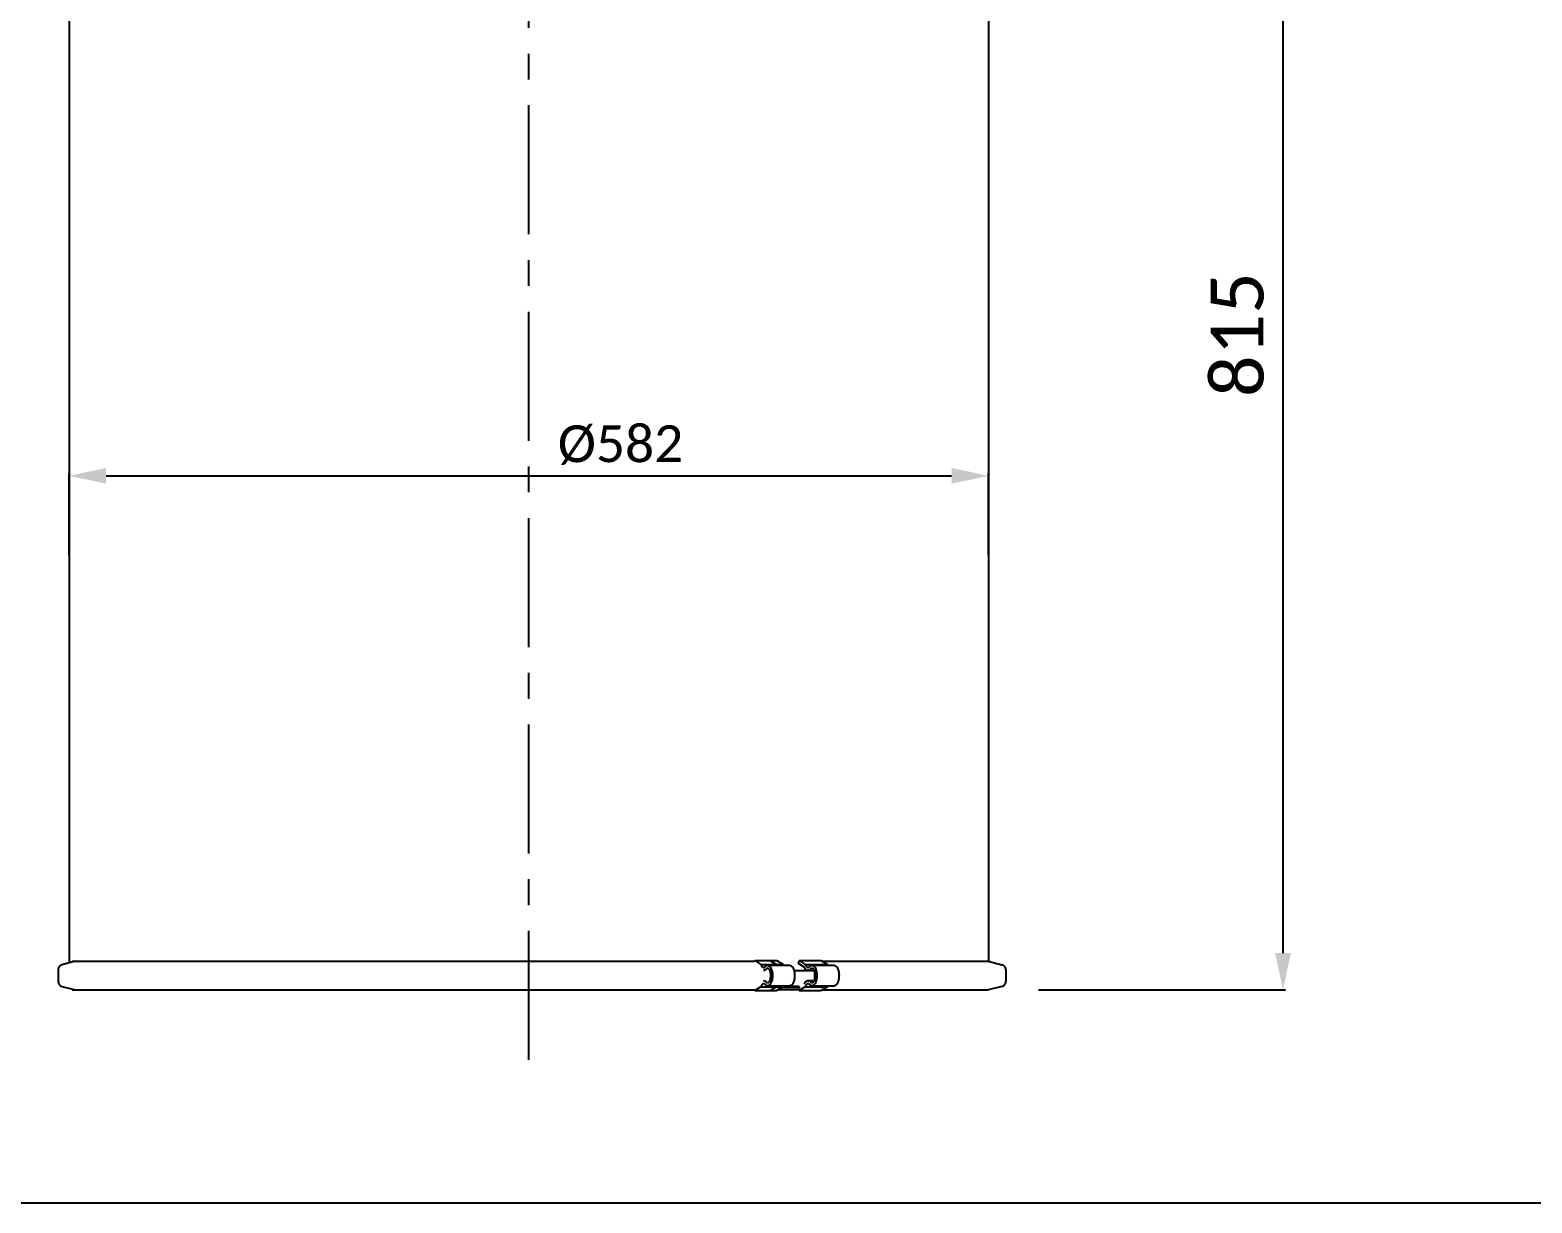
# Model space of a CAD drawing. Header units: millimetres. Extents: x 0 to 7169, y -1866 to 3918.
# Drawn here: x 4426 to 5377, y 1410 to 2153 of the extents above; entities that cross this region are included whole.
import ezdxf

# ---------------------------------------------------------------- set-up
doc = ezdxf.new("R2010")
doc.units = ezdxf.units.MM
doc.header["$LTSCALE"] = 217.8
doc.header["$PDMODE"] = 3
doc.header["$PDSIZE"] = 8
doc.linetypes.add('CENTER', pattern=[0.6, 0.375, -0.075, 0.075, -0.075])
doc.layers.get('0').update_dxf_attribs({"linetype": 'CONTINUOUS'})
doc.layers.get('Defpoints').update_dxf_attribs({"linetype": 'CONTINUOUS'})
doc.layers.add('02___PRT_ALL_AXES', color=7, linetype='CONTINUOUS')
doc.styles.get("Standard").update_dxf_attribs({"font": 'calibri.ttf'})
doc.dimstyles.new('DIMSTYLE_2', dxfattribs={"dimtxt": 33.333333, "dimasz": 23.333333, "dimexe": 1.5, "dimexo": 1, "dimgap": 1.25, "dimtad": 1, "dimdsep": 46, "dimtxsty": 'Standard', "dimblk": '_FILLED', "dimblk1": '_FILLED', "dimblk2": '_FILLED', "dimcen": 0.09, "dimazin": 2, "dimtp": 0.01, "dimtm": 0.01, "dimtfac": 1, "dimtofl": 0, "dimtmove": 0, "dimatfit": 3, "dimldrblk": '_FILLED', "dimfxl": 1, "dimtolj": 1, "dimarcsym": 0})
doc.dimstyles.new('DIMSTYLE_5', dxfattribs={"dimtxt": 23.333333, "dimasz": 23.333333, "dimexe": 1.5, "dimexo": 1, "dimgap": 0.875, "dimtad": 1, "dimdsep": 46, "dimtxsty": 'Standard', "dimblk": '_FILLED', "dimblk1": '_FILLED', "dimblk2": '_FILLED', "dimcen": 0.09, "dimazin": 2, "dimtp": 0.01, "dimtm": 0.01, "dimtfac": 1, "dimtofl": 0, "dimtmove": 0, "dimatfit": 3, "dimldrblk": '_FILLED', "dimfxl": 1, "dimtolj": 1, "dimarcsym": 0})

# ---------------------------------------------------------------- blocks, each defined once
blk = doc.blocks.new('_FILLED')
at = {"color": 0, "linetype": 'ByBlock'}
blk.add_solid([(0, 0), (-1, 0.214), (-1, -0.214)], dxfattribs=at)
blk = doc.blocks.new('*D209')
at = {"color": 0, "linetype": 'Continuous', "lineweight": -2}
for p, q in [((4847.03, 2356.04), (5220.88, 2356.04)), ((5219.38, 1568.38), (5219.38, 2332.71)), ((5064.57, 1545.04), (5220.88, 1545.04))]:
    blk.add_line(p, q, dxfattribs=at)
at = {"layer": 'Defpoints', "color": 0}
for p in [(4846.03, 2356.04), (5219.38, 2356.04), (5063.57, 1545.04)]:
    blk.add_point(p, dxfattribs=at)
at = {"color": 0, "linetype": 'ByBlock', "lineweight": -2, "xscale": 23.3333333333, "yscale": 23.3333333333, "zscale": 23.3333333333}
for p, rotation in [((5219.38, 2356.04), 90), ((5219.38, 1545.04), 270)]:
    blk.add_blockref('_FILLED', p, dxfattribs=dict(at, rotation=rotation))
at = {"color": 0, "insert": (5173.68, 1920.41), "char_height": 33.333, "attachment_point": 1, "rotation": 90, "line_spacing_factor": 0.9}
blk.add_mtext('\\A1;815', dxfattribs=at)
blk = doc.blocks.new('*D212')
at = {"color": 0, "linetype": 'Continuous', "lineweight": -2}
for p, q in [((4450.86, 1820.31), (4450.86, 1872.02)), ((4474.19, 1870.52), (5009.52, 1870.52)), ((5032.86, 1820.31), (5032.86, 1872.02))]:
    blk.add_line(p, q, dxfattribs=at)
at = {"layer": 'Defpoints', "color": 0}
for p in [(5032.86, 1870.52), (4450.86, 1819.31), (5032.86, 1819.31)]:
    blk.add_point(p, dxfattribs=at)
at = {"color": 0, "linetype": 'ByBlock', "lineweight": -2, "xscale": 23.3333333333, "yscale": 23.3333333333, "zscale": 23.3333333333, "rotation": 180}
blk.add_blockref('_FILLED', (4450.86, 1870.52), dxfattribs=at)
at = {"color": 0, "linetype": 'ByBlock', "lineweight": -2, "xscale": 23.3333333333, "yscale": 23.3333333333, "zscale": 23.3333333333}
blk.add_blockref('_FILLED', (5032.86, 1870.52), dxfattribs=at)
at = {"color": 0, "insert": (4799.93, 1902.51), "char_height": 23.3333, "attachment_point": 2, "line_spacing_factor": 0.9}
blk.add_mtext('\\A1;\\A1;%%C582', dxfattribs=at)

msp = doc.modelspace()

# ---------------------------------------------------------------- linework, layer by layer
for p, q in [((4450.857, 2240.992), (4450.857, 1562.12)), ((5032.857, 2240.992), (5032.857, 1563.108)), ((4452.812, 1545.576), (4452.812, 1545.044))]:
    msp.add_line(p, q)
at = {"color": 0, "linetype": 'Continuous'}
for p, q in [((4884.798, 1563.146), (4884.863, 1563.605)), ((4884.863, 1563.605), (4888.751, 1561.142)), ((4884.863, 1563.605), (4898.915, 1563.605)), ((4888.751, 1561.142), (4902.803, 1561.142)), ((4892.993, 1560.595), (4907.045, 1560.595)), ((4898.915, 1563.605), (4902.803, 1561.142)), ((4912.694, 1561.685), (4912.967, 1563.605)), ((4916.296, 1559.404), (4912.694, 1561.685)), ((4912.967, 1563.605), (4916.855, 1561.142)), ((4912.967, 1563.605), (4927.019, 1563.605)), ((4916.855, 1561.142), (4930.907, 1561.142)), ((4921.097, 1560.595), (4935.149, 1560.595)), ((4927.019, 1563.605), (4930.907, 1561.142)), ((4918.59, 1557.255), (4922.622, 1557.255)), ((4918.59, 1550.934), (4922.622, 1550.934)), ((4884.863, 1544.585), (4884.798, 1545.044)), ((4888.751, 1547.048), (4884.863, 1544.585)), ((4884.863, 1544.585), (4898.915, 1544.585)), ((4888.751, 1547.048), (4902.803, 1547.048)), ((4892.993, 1547.595), (4907.045, 1547.595)), ((4902.803, 1547.048), (4898.915, 1544.585)), ((4912.694, 1546.505), (4913.626, 1547.095)), ((4912.967, 1544.585), (4912.694, 1546.505)), ((4916.855, 1547.048), (4912.967, 1544.585)), ((4912.967, 1544.585), (4927.019, 1544.585)), ((4916.855, 1547.048), (4930.907, 1547.048)), ((4921.097, 1547.595), (4935.149, 1547.595)), ((4930.907, 1547.048), (4927.019, 1544.585))]:
    msp.add_line(p, q, dxfattribs=at)
at = {"color": 7, "linetype": 'Continuous'}
msp.add_line((3796.019, 1410.111), (7169.208, 1410.111), dxfattribs=at)
at = {"color": 0, "linetype": 'Continuous'}
for centre in [(4894.325, 1545.179), (4908.377, 1545.179), (4922.429, 1545.179), (4936.481, 1545.179)]:
    msp.add_arc(centre, 5.879, 160.947094, 161.460992, dxfattribs=at)
for points, knots in [([(4888.751, 1561.142), (4888.842, 1560.87), (4889.046, 1560.379), (4889.456, 1559.767), (4889.936, 1559.359), (4890.313, 1559.255), (4890.486, 1559.255)], [0, 0, 0, 0, 0.3166656, 0.5859094, 0.8085589, 1, 1, 1, 1]), ([(4890.486, 1559.255), (4890.667, 1559.255), (4891.063, 1559.37), (4891.362, 1559.638), (4891.502, 1559.798)], [0, 0, 0, 0, 0.4597598, 1, 1, 1, 1]), ([(4891.502, 1559.798), (4891.707, 1560.033), (4892.054, 1560.339), (4892.595, 1560.559), (4892.863, 1560.595), (4892.994, 1560.595)], [0, 0, 0, 0, 0.5383232, 0.7747948, 1, 1, 1, 1]), ([(4892.994, 1560.595), (4893.2, 1560.595), (4893.64, 1560.498), (4894.235, 1560.099), (4894.769, 1559.48), (4895.232, 1558.664), (4895.61, 1557.68), (4895.993, 1556.152), (4896.176, 1554.095), (4895.993, 1552.037), (4895.61, 1550.51), (4895.232, 1549.525), (4894.769, 1548.71), (4894.235, 1548.091), (4893.64, 1547.691), (4893.2, 1547.595), (4892.994, 1547.595)], [0, 0, 0, 0, 0.0398536, 0.0843029, 0.1361823, 0.1964037, 0.2645124, 0.3391708, 0.5, 0.6608292, 0.7354876, 0.8035963, 0.8638177, 0.9156971, 0.9601464, 1, 1, 1, 1]), ([(4902.803, 1561.142), (4902.82, 1561.093), (4902.885, 1560.906), (4902.96, 1560.723), (4903.022, 1560.59)], [0, 0, 0, 0, 0.2581175, 1, 1, 1, 1]), ([(4907.045, 1560.595), (4907.252, 1560.595), (4907.692, 1560.498), (4908.287, 1560.099), (4908.821, 1559.48), (4909.283, 1558.664), (4909.662, 1557.68), (4910.045, 1556.152), (4910.228, 1554.095), (4910.045, 1552.037), (4909.662, 1550.51), (4909.283, 1549.525), (4908.821, 1548.71), (4908.287, 1548.091), (4907.692, 1547.691), (4907.252, 1547.595), (4907.045, 1547.595)], [0, 0, 0, 0, 0.0398536, 0.0843029, 0.1361823, 0.1964037, 0.2645124, 0.3391708, 0.5, 0.6608292, 0.7354876, 0.8035963, 0.8638177, 0.9156971, 0.9601464, 1, 1, 1, 1]), ([(4916.855, 1561.142), (4916.946, 1560.87), (4917.15, 1560.379), (4917.56, 1559.767), (4918.04, 1559.359), (4918.417, 1559.255), (4918.59, 1559.255)], [0, 0, 0, 0, 0.3166656, 0.5859094, 0.8085589, 1, 1, 1, 1]), ([(4918.59, 1559.255), (4918.77, 1559.255), (4919.166, 1559.37), (4919.466, 1559.638), (4919.606, 1559.798)], [0, 0, 0, 0, 0.4597598, 1, 1, 1, 1]), ([(4919.606, 1559.798), (4919.811, 1560.033), (4920.158, 1560.339), (4920.698, 1560.559), (4920.967, 1560.595), (4921.097, 1560.595)], [0, 0, 0, 0, 0.5383232, 0.7747948, 1, 1, 1, 1]), ([(4921.097, 1560.595), (4921.303, 1560.595), (4921.743, 1560.498), (4922.339, 1560.099), (4922.873, 1559.48), (4923.335, 1558.664), (4923.713, 1557.68), (4924.096, 1556.152), (4924.28, 1554.095), (4924.096, 1552.037), (4923.713, 1550.51), (4923.335, 1549.525), (4922.873, 1548.71), (4922.339, 1548.091), (4921.743, 1547.691), (4921.303, 1547.595), (4921.097, 1547.595)], [0, 0, 0, 0, 0.0398536, 0.0843029, 0.1361823, 0.1964037, 0.2645124, 0.3391708, 0.5, 0.6608292, 0.7354876, 0.8035963, 0.8638177, 0.9156971, 0.9601464, 1, 1, 1, 1]), ([(4930.907, 1561.142), (4930.923, 1561.093), (4930.988, 1560.906), (4931.064, 1560.723), (4931.126, 1560.59)], [0, 0, 0, 0, 0.2581175, 1, 1, 1, 1]), ([(4935.149, 1560.595), (4935.355, 1560.595), (4935.795, 1560.498), (4936.391, 1560.099), (4936.924, 1559.48), (4937.387, 1558.664), (4937.765, 1557.68), (4938.148, 1556.152), (4938.332, 1554.095), (4938.148, 1552.037), (4937.765, 1550.51), (4937.387, 1549.525), (4936.924, 1548.71), (4936.391, 1548.091), (4935.795, 1547.691), (4935.355, 1547.595), (4935.149, 1547.595)], [0, 0, 0, 0, 0.0398536, 0.0843029, 0.1361823, 0.1964037, 0.2645124, 0.3391708, 0.5, 0.6608292, 0.7354876, 0.8035963, 0.8638177, 0.9156971, 0.9601464, 1, 1, 1, 1]), ([(4891.961, 1558.043), (4891.758, 1557.811), (4891.415, 1557.509), (4890.881, 1557.291), (4890.615, 1557.255), (4890.486, 1557.255)], [0, 0, 0, 0, 0.5383259, 0.7747959, 1, 1, 1, 1]), ([(4890.486, 1550.934), (4890.615, 1550.934), (4890.881, 1550.899), (4891.415, 1550.681), (4891.758, 1550.378), (4891.961, 1550.146)], [0, 0, 0, 0, 0.2252041, 0.4616741, 1, 1, 1, 1]), ([(4892.993, 1558.595), (4892.81, 1558.595), (4892.408, 1558.478), (4892.103, 1558.206), (4891.961, 1558.043)], [0, 0, 0, 0, 0.4597611, 1, 1, 1, 1]), ([(4891.961, 1550.146), (4892.103, 1549.984), (4892.408, 1549.711), (4892.81, 1549.595), (4892.993, 1549.595)], [0, 0, 0, 0, 0.5402389, 1, 1, 1, 1]), ([(4892.993, 1549.595), (4893.136, 1549.595), (4893.441, 1549.662), (4893.853, 1549.938), (4894.223, 1550.366), (4894.674, 1551.164), (4895.047, 1552.429), (4895.197, 1554.095), (4895.047, 1555.761), (4894.674, 1557.025), (4894.223, 1557.823), (4893.853, 1558.252), (4893.441, 1558.528), (4893.136, 1558.595), (4892.993, 1558.595)], [0, 0, 0, 0, 0.0398751, 0.0843462, 0.1362516, 0.1965046, 0.339078, 0.5, 0.660922, 0.8034954, 0.8637484, 0.9156538, 0.9601249, 1, 1, 1, 1]), ([(4918.59, 1557.255), (4918.37, 1557.255), (4917.899, 1557.367), (4917.273, 1557.822), (4916.721, 1558.52), (4916.43, 1559.089), (4916.296, 1559.404)], [0, 0, 0, 0, 0.1989737, 0.4238886, 0.6896798, 1, 1, 1, 1]), ([(4916.296, 1548.786), (4916.43, 1549.101), (4916.721, 1549.669), (4917.273, 1550.368), (4917.899, 1550.823), (4918.37, 1550.934), (4918.59, 1550.934)], [0, 0, 0, 0, 0.3103202, 0.5761114, 0.8010263, 1, 1, 1, 1]), ([(4920.065, 1558.043), (4919.862, 1557.811), (4919.519, 1557.509), (4918.984, 1557.291), (4918.719, 1557.255), (4918.59, 1557.255)], [0, 0, 0, 0, 0.5383259, 0.7747959, 1, 1, 1, 1]), ([(4918.59, 1550.934), (4918.719, 1550.934), (4918.984, 1550.899), (4919.519, 1550.681), (4919.862, 1550.378), (4920.065, 1550.146)], [0, 0, 0, 0, 0.2252041, 0.4616741, 1, 1, 1, 1]), ([(4921.097, 1558.595), (4920.913, 1558.595), (4920.511, 1558.478), (4920.207, 1558.206), (4920.065, 1558.043)], [0, 0, 0, 0, 0.4597611, 1, 1, 1, 1]), ([(4920.065, 1550.146), (4920.207, 1549.984), (4920.511, 1549.711), (4920.913, 1549.595), (4921.097, 1549.595)], [0, 0, 0, 0, 0.5402389, 1, 1, 1, 1]), ([(4921.097, 1549.595), (4921.24, 1549.595), (4921.544, 1549.662), (4921.956, 1549.938), (4922.326, 1550.366), (4922.778, 1551.164), (4923.151, 1552.429), (4923.301, 1554.095), (4923.151, 1555.761), (4922.778, 1557.025), (4922.326, 1557.823), (4921.956, 1558.252), (4921.544, 1558.528), (4921.24, 1558.595), (4921.097, 1558.595)], [0, 0, 0, 0, 0.0398751, 0.0843462, 0.1362516, 0.1965046, 0.339078, 0.5, 0.660922, 0.8034954, 0.8637484, 0.9156538, 0.9601249, 1, 1, 1, 1]), ([(4890.486, 1548.934), (4890.316, 1548.934), (4889.945, 1548.834), (4889.47, 1548.438), (4889.064, 1547.842), (4888.86, 1547.363), (4888.768, 1547.098)], [0, 0, 0, 0, 0.1922812, 0.4151474, 0.6839764, 1, 1, 1, 1]), ([(4891.502, 1548.392), (4891.362, 1548.551), (4891.063, 1548.82), (4890.667, 1548.934), (4890.486, 1548.934)], [0, 0, 0, 0, 0.5402402, 1, 1, 1, 1]), ([(4892.994, 1547.595), (4892.863, 1547.595), (4892.595, 1547.631), (4892.054, 1547.851), (4891.707, 1548.157), (4891.502, 1548.392)], [0, 0, 0, 0, 0.2252052, 0.4616768, 1, 1, 1, 1]), ([(4903.022, 1547.6), (4903.004, 1547.56), (4902.93, 1547.396), (4902.865, 1547.227), (4902.82, 1547.098)], [0, 0, 0, 0, 0.2423177, 1, 1, 1, 1]), ([(4918.59, 1548.934), (4918.419, 1548.934), (4918.049, 1548.834), (4917.574, 1548.438), (4917.167, 1547.842), (4916.963, 1547.363), (4916.872, 1547.098)], [0, 0, 0, 0, 0.1922812, 0.4151474, 0.6839764, 1, 1, 1, 1]), ([(4919.606, 1548.392), (4919.466, 1548.551), (4919.166, 1548.82), (4918.77, 1548.934), (4918.59, 1548.934)], [0, 0, 0, 0, 0.5402402, 1, 1, 1, 1]), ([(4921.097, 1547.595), (4920.967, 1547.595), (4920.698, 1547.631), (4920.158, 1547.851), (4919.811, 1548.157), (4919.606, 1548.392)], [0, 0, 0, 0, 0.2252052, 0.4616768, 1, 1, 1, 1]), ([(4931.126, 1547.6), (4931.107, 1547.56), (4931.033, 1547.396), (4930.968, 1547.227), (4930.924, 1547.098)], [0, 0, 0, 0, 0.2423177, 1, 1, 1, 1])]:
    msp.add_open_spline(points, degree=3, knots=knots, dxfattribs=at)
at = {"layer": '02___PRT_ALL_AXES', "color": 0, "linetype": 'CENTER'}
msp.add_line((4741.857, 1500.71), (4741.857, 2530.418), dxfattribs=at)
at = {"layer": '02___PRT_ALL_AXES', "color": 0, "linetype": 'Continuous'}
for p, q in [((4454.921, 1563.146), (4446.229, 1560.951)), ((4452.812, 1563.146), (4884.798, 1563.146)), ((4898.906, 1560.951), (4895.046, 1563.146)), ((4927.743, 1563.146), (5032.704, 1563.146)), ((5032.704, 1563.146), (5041.396, 1560.951)), ((4443.812, 1557.849), (4443.812, 1550.341)), ((4922.689, 1557.095), (4909.802, 1557.095)), ((4922.868, 1551.558), (4922.868, 1556.632)), ((5043.812, 1557.849), (5043.812, 1550.341)), ((4446.229, 1547.238), (4454.921, 1545.044)), ((4452.812, 1545.044), (4884.798, 1545.044)), ((4895.046, 1545.044), (4898.906, 1547.238)), ((4912.902, 1545.044), (4899.639, 1545.044)), ((4912.837, 1546.595), (4902.088, 1546.595)), ((4912.694, 1547.095), (4902.803, 1547.095)), ((4927.743, 1545.044), (5032.704, 1545.044)), ((5041.396, 1547.238), (5032.704, 1545.044))]:
    msp.add_line(p, q, dxfattribs=at)
for centre, start, end in [((4447.012, 1557.849), 104.172338, 180), ((5040.612, 1557.849), 0, 75.827662), ((4447.012, 1550.341), 180, 255.827662), ((5040.612, 1550.341), 284.172338, 0)]:
    msp.add_arc(centre, 3.2, start, end, dxfattribs=at)
for points, knots in [([(4899.279, 1560.607), (4899.251, 1560.644), (4899.143, 1560.776), (4899.013, 1560.891), (4898.906, 1560.951)], [0, 0, 0, 0, 0.2750244, 1, 1, 1, 1]), ([(4922.451, 1560.951), (4922.489, 1560.932), (4922.649, 1560.841), (4922.787, 1560.714), (4922.88, 1560.607)], [0, 0, 0, 0, 0.2324888, 1, 1, 1, 1]), ([(4898.906, 1547.238), (4898.94, 1547.258), (4899.082, 1547.351), (4899.2, 1547.478), (4899.279, 1547.582)], [0, 0, 0, 0, 0.22742, 1, 1, 1, 1]), ([(4922.88, 1547.582), (4922.847, 1547.545), (4922.721, 1547.411), (4922.571, 1547.298), (4922.451, 1547.238)], [0, 0, 0, 0, 0.2697731, 1, 1, 1, 1])]:
    msp.add_open_spline(points, degree=3, knots=knots, dxfattribs=at)

# ---------------------------------------------------------------- dimensions: what is measured, and where the dimension line sits
at = {"color": 0, "linetype": 'Continuous'}
dim = msp.add_linear_dim(base=(5219.376, 2356.044), p1=(5063.572, 1545.044), p2=(4846.032, 2356.044), angle=90, text='815', dimstyle='DIMSTYLE_2', override={"dimtxsty": 'Standard'}, dxfattribs=at)
dim.commit()
dim.dimension.update_dxf_attribs({"geometry": '*D209', "text_midpoint": (5219.376, 1957.742), "dimtype": 160})
dim = msp.add_linear_dim(base=(5032.857, 1870.525), p1=(4450.857, 1819.314), p2=(5032.857, 1819.314), text='\\A1;%%C<>', dimstyle='DIMSTYLE_5', override={"dimtxsty": 'Standard'}, dxfattribs=at)
dim.commit()
dim.dimension.update_dxf_attribs({"geometry": '*D212', "text_midpoint": (4799.93, 1870.525), "dimtype": 160})

doc.saveas('drawing.dxf')
